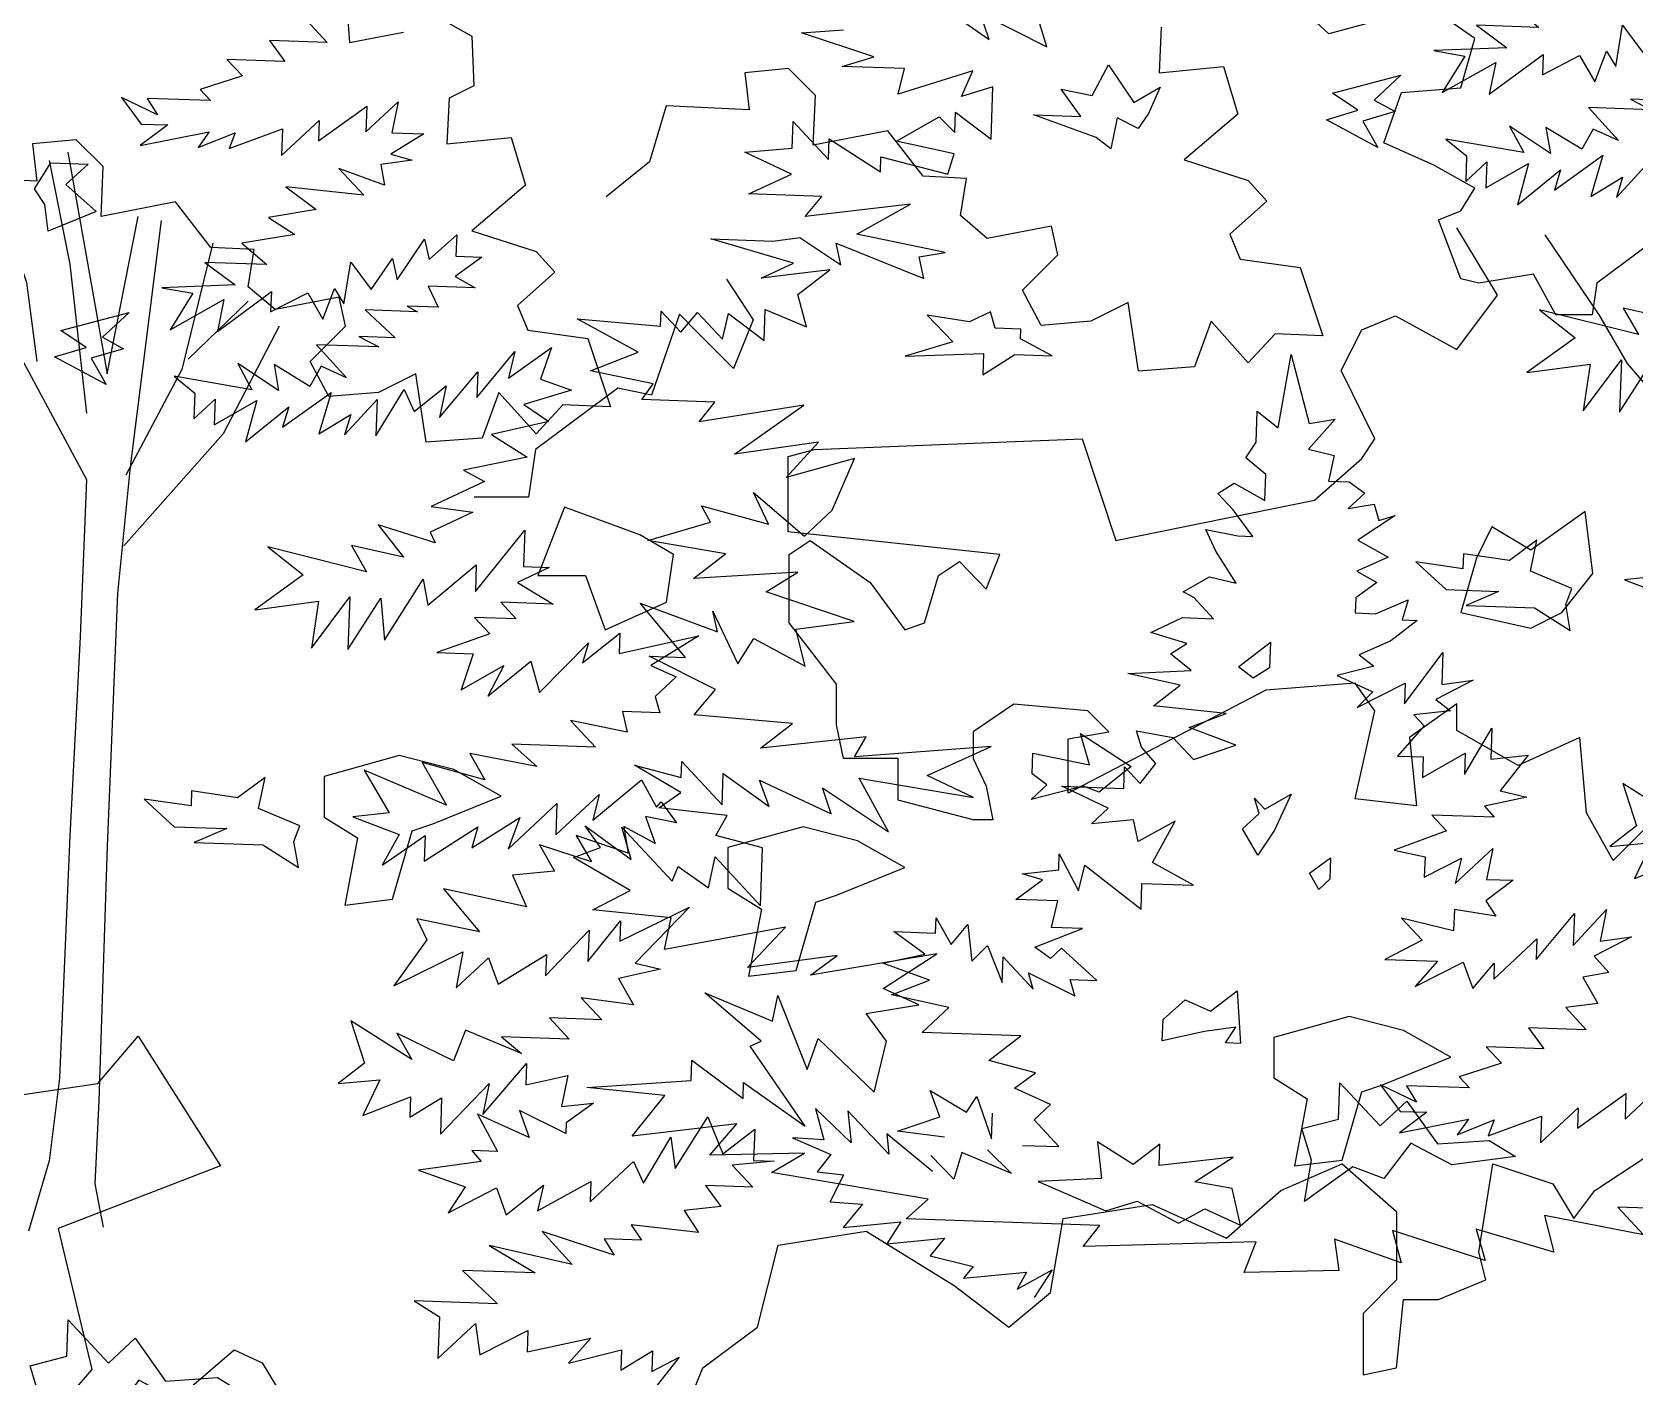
# Model space of a CAD drawing. Header units: inches. Extents: x -11 to 128, y 7 to 56.
# Drawn here: x 45.8369 to 46.2032, y 23.3133 to 23.6207 of the extents above; entities that cross this region are included whole.
import ezdxf

# ---------------------------------------------------------------- set-up
doc = ezdxf.new("R2010")
doc.units = ezdxf.units.IN
doc.header["$MEASUREMENT"] = 0
doc.layers.add('CAY', color=94, linetype='Continuous')
doc.layers.add('CAY-3', color=61, linetype='Continuous')
picture_1 = doc.add_image_def('image1.jpg', size_in_pixel=(1680, 1093))

# ---------------------------------------------------------------- blocks, each defined once
blk = doc.blocks.new('A$C76451831')
at = {"layer": 'CAY'}
for p, q in [((2471.78, 2031.89), (2478.52, 2069.28)), ((2478.52, 2069.28), (2487.71, 2034.06)), ((2460.65, 2024.58), (2461.2, 2040.42)), ((2461.2, 2040.42), (2471.78, 2031.89)), ((2500.93, 2036.32), (2487.25, 2020.93)), ((2487.71, 2034.06), (2500.93, 2036.32)), ((2455.38, 2016.6), (2460.65, 2024.58)), ((2465.51, 2008.09), (2455.38, 2016.6)), ((2487.25, 2020.93), (2500.28, 2017.75)), ((2500.28, 2017.75), (2497.56, 2004.7)), ((2465.05, 1994.95), (2465.51, 2008.09)), ((2441.16, 1998.51), (2449.49, 2003.66)), ((2449.49, 2003.66), (2465.05, 1994.95)), ((2497.56, 2004.7), (2507.97, 2004.34)), ((2507.97, 2004.34), (2515.93, 1998.62)), ((2449.02, 1990.07), (2441.16, 1998.51)), ((2515.93, 1998.62), (2507.5, 1990.75)), ((2507.5, 1990.75), (2520.72, 1993.01)), ((2520.72, 1993.01), (2523.15, 1984.77)), ((2458.97, 1976.58), (2449.02, 1990.07)), ((2531.39, 1987.2), (2512.38, 1974.72)), ((2523.15, 1984.77), (2531.39, 1987.2)), ((2435.08, 1980.13), (2451.28, 1976.85)), ((2440.13, 1969.08), (2435.08, 1980.13)), ((2451.28, 1976.85), (2458.97, 1976.58)), ((2450.44, 1952.85), (2440.13, 1969.08)), ((2512.38, 1974.72), (2527.93, 1966.01)), ((2527.93, 1966.01), (2511.82, 1958.87)), ((2511.82, 1958.87), (2522.04, 1953.07)), ((2423.54, 1948.35), (2436.95, 1956.04)), ((2436.95, 1956.04), (2450.44, 1952.85)), ((2522.04, 1953.07), (2511.35, 1945.28)), ((2428.88, 1945.44), (2423.54, 1948.35)), ((2438.93, 1934.67), (2428.88, 1945.44)), ((2511.35, 1945.28), (2511.08, 1937.59)), ((2521.49, 1937.22), (2538.05, 1944.35)), ((2538.05, 1944.35), (2534.97, 1934.03)), ((2406.96, 1927.62), (2423.09, 1935.22)), ((2423.09, 1935.22), (2438.93, 1934.67)), ((2511.08, 1937.59), (2521.49, 1937.22)), ((2425.34, 1921.99), (2406.96, 1927.62)), ((2542.67, 1933.76), (2529.16, 1923.36)), ((2534.97, 1934.03), (2542.67, 1933.76)), ((2417.01, 1916.85), (2425.34, 1921.99)), ((2529.16, 1923.36), (2513.05, 1916.21)), ((2427.58, 1908.32), (2417.01, 1916.85)), ((2520.56, 1910.51), (2501.81, 1905.72)), ((2513.05, 1916.21), (2520.56, 1910.51)), ((2536.2, 1891.38), (2555.69, 1917.44)), ((2555.69, 1917.44), (2555.12, 1901.14)), ((2395.35, 1906.72), (2427.58, 1908.32)), ((2421.88, 1900.81), (2395.35, 1906.72)), ((2501.81, 1905.72), (2520.1, 1897.38)), ((2512.12, 1889.5), (2536.57, 1901.79)), ((2536.57, 1901.79), (2536.2, 1891.38)), ((2571.06, 1903.31), (2552.14, 1893.54)), ((2555.12, 1901.14), (2571.06, 1903.31)), ((2408.38, 1890.4), (2421.88, 1900.81)), ((2520.1, 1897.38), (2512.12, 1889.5)), ((2552.14, 1893.54), (2559.64, 1887.84)), ((2445.4, 1886.39), (2408.38, 1890.4)), ((2426.57, 1879.34), (2445.4, 1886.39)), ((2559.64, 1887.84), (2540.99, 1885.77)), ((2540.99, 1885.77), (2546.23, 1880.15)), ((2402.2, 1869.31), (2399.77, 1877.55)), ((2399.77, 1877.55), (2418.24, 1874.19)), ((2450.28, 1870.35), (2426.57, 1879.34)), ((2546.23, 1880.15), (2532.55, 1864.76)), ((2566.67, 1855.41), (2580.63, 1878.94)), ((2580.63, 1878.94), (2580.08, 1863.1)), ((2409.61, 1860.89), (2402.2, 1869.31)), ((2418.24, 1874.19), (2428.72, 1862.94)), ((2428.72, 1862.94), (2450.28, 1870.35)), ((2401.56, 1850.74), (2409.61, 1860.89)), ((2532.55, 1864.76), (2545.68, 1864.3)), ((2545.31, 1853.88), (2567.05, 1866.27)), ((2545.68, 1864.3), (2545.31, 1853.88)), ((2567.05, 1866.27), (2566.67, 1855.41)), ((2580.08, 1863.1), (2599.18, 1865.15)), ((2599.18, 1865.15), (2584.95, 1847.06)), ((2393.31, 1848.31), (2393.69, 1859.18)), ((2393.69, 1859.18), (2401.56, 1850.74)), ((2361.63, 1849.42), (2393.31, 1848.31)), ((2385.26, 1838.17), (2361.63, 1849.42)), ((2584.95, 1847.06), (2598.44, 1843.87)), ((2376.83, 1830.3), (2385.26, 1838.17)), ((2598.44, 1843.87), (2576.97, 1839.18)), ((2576.97, 1839.18), (2581.76, 1833.57)), ((2398.19, 1832.28), (2376.83, 1830.3)), ((2400.53, 1821.31), (2398.19, 1832.28)), ((2419.46, 1831.53), (2400.53, 1821.31)), ((2407.86, 1810.63), (2419.46, 1831.53)), ((2581.76, 1833.57), (2550.08, 1834.68)), ((2550.08, 1834.68), (2557.51, 1826.71)), ((2557.51, 1826.71), (2530.88, 1816.76)), ((2360.15, 1806.86), (2360.43, 1815.01)), ((2360.43, 1815.01), (2370.19, 1796.08)), ((2530.88, 1816.76), (2546.62, 1813.49)), ((2546.62, 1813.49), (2546.26, 1803.08)), ((2546.26, 1803.08), (2565.18, 1812.84)), ((2562.01, 1799.81), (2581.21, 1817.72)), ((2565.18, 1812.84), (2562.01, 1799.81)), ((2581.21, 1817.72), (2577.94, 1801.97)), ((2341.5, 1804.79), (2360.15, 1806.86)), ((2351.81, 1801.71), (2341.5, 1804.79)), ((2370.19, 1796.08), (2373.37, 1809.12)), ((2373.37, 1809.12), (2402.04, 1786.81)), ((2428.75, 1799.02), (2407.86, 1810.63)), ((2338.32, 1791.75), (2351.81, 1801.71)), ((2402.04, 1786.81), (2402.5, 1799.94)), ((2402.5, 1799.94), (2428.75, 1799.02)), ((2591.52, 1801.5), (2577.56, 1791.1)), ((2577.94, 1801.97), (2591.52, 1801.5)), ((2359.59, 1791.01), (2338.32, 1791.75)), ((2356.4, 1777.52), (2359.59, 1791.01)), ((2577.56, 1791.1), (2582.72, 1783.22)), ((2297.39, 1774.6), (2297.66, 1782.29)), ((2297.66, 1782.29), (2305.35, 1768.88)), ((2561.17, 1775.81), (2534.65, 1782.18)), ((2534.65, 1782.18), (2545.14, 1770.93)), ((2561.55, 1786.68), (2561.17, 1775.81)), ((2582.72, 1783.22), (2561.55, 1786.68)), ((2603.25, 1761.19), (2622.65, 1784.54)), ((2622.08, 1768.24), (2639.04, 1786.69)), ((2622.65, 1784.54), (2622.08, 1768.24)), ((2639.04, 1786.69), (2635.75, 1770.49)), ((2292.03, 1763.9), (2276.12, 1775.34)), ((2276.12, 1775.34), (2297.39, 1774.6)), ((2305.35, 1768.88), (2313.86, 1779.01)), ((2313.86, 1779.01), (2315.93, 1760.35)), ((2347.89, 1767.39), (2372.24, 1776.97)), ((2372.24, 1776.97), (2356.4, 1777.52)), ((2581.6, 1751.07), (2603.62, 1771.61)), ((2603.62, 1771.61), (2603.25, 1761.19)), ((2651.69, 1772.65), (2632.77, 1762.88)), ((2635.75, 1770.49), (2651.69, 1772.65)), ((2270.57, 1759.21), (2292.03, 1763.9)), ((2315.93, 1760.35), (2323.91, 1768.23)), ((2323.91, 1768.23), (2331.4, 1749.38)), ((2355.85, 1761.67), (2347.89, 1767.39)), ((2361.47, 1766.92), (2355.85, 1761.67)), ((2379.47, 1750.42), (2361.47, 1766.92)), ((2545.14, 1770.93), (2526.22, 1761.16)), ((2632.77, 1762.88), (2640.18, 1754.46)), ((2294.29, 1750.68), (2270.57, 1759.21)), ((2331.4, 1749.38), (2331.86, 1762.51)), ((2331.86, 1762.51), (2347.15, 1746.11)), ((2526.22, 1761.16), (2552.92, 1760.23)), ((2552.92, 1760.23), (2541.6, 1747.48)), ((2541.6, 1747.48), (2566.05, 1759.77)), ((2566.05, 1759.77), (2571.02, 1746.45)), ((2571.02, 1746.45), (2581.89, 1759.22)), ((2581.89, 1759.22), (2581.6, 1751.07)), ((2275, 1743.19), (2294.29, 1750.68)), ((2347.15, 1746.11), (2344.72, 1754.36)), ((2344.72, 1754.36), (2368.33, 1742.65)), ((2365.9, 1750.9), (2379.47, 1750.42)), ((2368.33, 1742.65), (2365.9, 1750.9)), ((2640.18, 1754.46), (2626.96, 1752.21)), ((2626.96, 1752.21), (2634.64, 1738.79)), ((2304.23, 1736.73), (2275, 1743.19)), ((2634.64, 1738.79), (2618.26, 1736.64)), ((2290.64, 1724.06), (2304.23, 1736.73)), ((2618.26, 1736.64), (2628.74, 1725.4)), ((1870.81, 1698), (1891.44, 1722.19)), ((1891.44, 1722.19), (1933.31, 1656.12)), ((2340.88, 1722.3), (2290.64, 1724.06)), ((2324.58, 1709.73), (2340.88, 1722.3)), ((2628.74, 1725.4), (2599.32, 1726.42)), ((2599.32, 1726.42), (2607.1, 1715.73)), ((2577.68, 1716.75), (2585.55, 1708.32)), ((2607.1, 1715.73), (2577.68, 1716.75)), ((2348.38, 1703.45), (2324.58, 1709.73)), ((2585.55, 1708.32), (2564.01, 1701.36)), ((1822.46, 1690.92), (1870.81, 1698)), ((2337.68, 1695.67), (2348.38, 1703.45)), ((2564.01, 1701.36), (2569.25, 1695.74)), ((2294.59, 1694.45), (2313.24, 1683.37)), ((2299.57, 1681.13), (2294.59, 1694.45)), ((2313.24, 1683.37), (2318.5, 1691.35)), ((2318.5, 1691.35), (2325.91, 1669.79)), ((2355.97, 1687.32), (2337.68, 1695.67)), ((2523.99, 1697.32), (2533.94, 1683.83)), ((2542.26, 1688.52), (2523.99, 1697.32)), ((2569.25, 1695.74), (2537.11, 1696.86)), ((2537.11, 1696.86), (2542.26, 1688.52)), ((2624.27, 1675.23), (2648.9, 1692.96)), ((2648.45, 1679.83), (2664.84, 1695.12)), ((2648.9, 1692.96), (2648.45, 1679.83)), ((2236.31, 1685.23), (2240.6, 1669.26)), ((2254.38, 1667.88), (2236.31, 1685.23)), ((2252.8, 1684.11), (2254.38, 1667.88)), ((2273.61, 1662.02), (2252.8, 1684.11)), ((2325.91, 1669.79), (2326.36, 1682.92)), ((2347.54, 1679.46), (2355.97, 1687.32)), ((2547.52, 1683.35), (2533.56, 1672.96)), ((2533.94, 1683.83), (2547.52, 1683.35)), ((2578.82, 1671.38), (2605.9, 1681.31)), ((2605.43, 1667.73), (2624.63, 1685.65)), ((2605.9, 1681.31), (2605.43, 1667.73)), ((2624.63, 1685.65), (2624.27, 1675.23)), ((2278.01, 1673.72), (2299.57, 1681.13)), ((2301.92, 1670.62), (2278.01, 1673.72)), ((2360.21, 1665.87), (2347.54, 1679.46)), ((2533.56, 1672.96), (2568.69, 1679.89)), ((2568.69, 1679.89), (2562.98, 1671.93)), ((2562.98, 1671.93), (2581.82, 1679.44)), ((2581.82, 1679.44), (2578.82, 1671.38)), ((2224.56, 1670.43), (2244.05, 1661.86)), ((2240.6, 1669.26), (2224.56, 1670.43)), ((2272.6, 1672.39), (2273.61, 1662.02)), ((2295.85, 1653.27), (2272.6, 1672.39)), ((2341.65, 1666.52), (2360.21, 1665.87)), ((2244.05, 1661.86), (2237.18, 1653)), ((2306.71, 1649.32), (2295.06, 1661.39)), ((2310.84, 1662.93), (2306.71, 1649.32)), ((2336, 1652.18), (2310.84, 1662.93)), ((2323.91, 1664.2), (2336, 1652.18)), ((2473.21, 1643.47), (2504.46, 1657.04)), ((2504.46, 1657.04), (2532.18, 1632.86)), ((2574.04, 1612.21), (2581.11, 1657.04)), ((2581.11, 1657.04), (2611.77, 1647.01)), ((2633, 1643.47), (2664.25, 1664.12)), ((1933.31, 1656.12), (1850.76, 1624.27)), ((2237.18, 1653), (2250.52, 1651.57)), ((2250.52, 1651.57), (2243.68, 1637.7)), ((2445.5, 1619.29), (2473.21, 1643.47)), ((2611.77, 1647.01), (2622.39, 1629.32)), ((2622.39, 1629.32), (2633, 1643.47)), ((2243.68, 1637.7), (2260.17, 1636.58)), ((2260.17, 1636.58), (2250.41, 1624.7)), ((2362.36, 1629.32), (2407.77, 1636.4)), ((2407.77, 1636.4), (2445.5, 1619.29)), ((2532.18, 1632.86), (2532.18, 1598.05)), ((1850.76, 1624.27), (1867.86, 1552.31)), ((2250.41, 1624.7), (2279.71, 1627.56)), ((2279.71, 1627.56), (2272.61, 1616.4)), ((2355.88, 1591.57), (2362.36, 1629.32)), ((2217.32, 1615.75), (2262.13, 1622.83)), ((2262.13, 1622.83), (2306.94, 1595.11)), ((2272.61, 1616.4), (2301.91, 1619.26)), ((2301.91, 1619.26), (2294.59, 1610.35)), ((2206.7, 1573.87), (2217.32, 1615.75)), ((2294.59, 1610.35), (2316.52, 1604.76)), ((2577.58, 1598.05), (2574.04, 1612.21)), ((2316.52, 1604.76), (2311.64, 1598.82)), ((2311.64, 1598.82), (2343.64, 1601.95)), ((2339.03, 1593.3), (2356.71, 1603.22)), ((2343.64, 1601.95), (2339.03, 1593.3)), ((2356.71, 1603.22), (2347.62, 1589.13)), ((2306.94, 1595.11), (2334.65, 1573.87)), ((2334.65, 1573.87), (2355.88, 1591.57)), ((2532.18, 1598.05), (2515.08, 1580.95)), ((2553.4, 1588.03), (2577.58, 1598.05)), ((2532.18, 1553.22), (2535.71, 1588.03)), ((2535.71, 1588.03), (2553.4, 1588.03)), ((2515.08, 1580.95), (2515.08, 1549.69)), ((2178.99, 1553.22), (2206.7, 1573.87)), ((1916.21, 1541.69), (1940.38, 1562.33)), ((1940.38, 1562.33), (1954.53, 1555.85)), ((1867.86, 1552.31), (1846.63, 1528.12)), ((1954.53, 1555.85), (1982.25, 1510.43)), ((2171.92, 1536.12), (2178.99, 1553.22)), ((2515.08, 1549.69), (2532.18, 1553.22)), ((5567.08, 758.38), (5577.56, 747.14)), ((5577.56, 747.14), (5548.14, 748.16)), ((5548.14, 748.16), (5555.93, 737.47)), ((5526.51, 738.49), (5534.37, 730.06)), ((5555.93, 737.47), (5526.51, 738.49)), ((5534.37, 730.06), (5512.83, 723.1)), ((5472.81, 719.06), (5482.76, 705.57)), ((5491.08, 710.26), (5472.81, 719.06)), ((5518.07, 717.48), (5485.93, 718.6)), ((5485.93, 718.6), (5491.08, 710.26)), ((5512.83, 723.1), (5518.07, 717.48)), ((5573.09, 696.97), (5597.73, 714.7)), ((5597.27, 701.57), (5613.66, 716.86)), ((5597.73, 714.7), (5597.27, 701.57)), ((5613.66, 716.86), (5610.39, 701.11)), ((5496.34, 705.09), (5482.38, 694.7)), ((5482.76, 705.57), (5496.34, 705.09)), ((5527.64, 693.12), (5554.72, 703.05)), ((5554.25, 689.47), (5573.45, 707.39)), ((5554.72, 703.05), (5554.25, 689.47)), ((5573.45, 707.39), (5573.09, 696.97)), ((5482.38, 694.7), (5517.52, 701.63)), ((5517.52, 701.63), (5511.8, 693.67)), ((5511.8, 693.67), (5530.64, 701.17)), ((5530.64, 701.17), (5527.64, 693.12)), ((5626.69, 700.54), (5610.01, 690.24)), ((5610.39, 701.11), (5626.69, 700.54)), ((5620.78, 687.15), (5604.85, 684.98)), ((5610.01, 690.24), (5620.78, 687.15)), ((5606.74, 674.49), (5583.48, 683.01)), ((5583.48, 683.01), (5596.14, 669.42)), ((5604.85, 684.98), (5606.74, 674.49)), ((5596.14, 669.42), (5556.41, 673.53)), ((5556.41, 673.53), (5571.87, 662.11)), ((5571.87, 662.11), (5547.71, 657.97)), ((5547.71, 657.97), (5561, 649.34)), ((5561, 649.34), (5534.11, 644.84)), ((5534.11, 644.84), (5546.87, 633.97)), ((5613.22, 626.21), (5627.08, 647.03)), ((5627.08, 647.03), (5629.44, 636.52)), ((5629.44, 636.52), (5643.47, 649.18)), ((5643.47, 649.18), (5643.09, 638.31)), ((5599.9, 621.24), (5610.88, 637.17)), ((5610.88, 637.17), (5613.22, 626.21)), ((5656.22, 637.86), (5642.73, 627.9)), ((5643.09, 638.31), (5656.22, 637.86)), ((5515.19, 635.07), (5530.65, 623.65)), ((5546.87, 633.97), (5515.19, 635.07)), ((5586.05, 614.01), (5589.51, 635.2)), ((5589.51, 635.2), (5599.9, 621.24)), ((5530.65, 623.65), (5493.44, 622.23)), ((5493.44, 622.23), (5509.21, 619.42)), ((5521.67, 599.94), (5549.11, 620.29)), ((5549.11, 620.29), (5548.75, 609.88)), ((5575.36, 606.23), (5581.34, 621.88)), ((5581.34, 621.88), (5586.05, 614.01)), ((5628.96, 622.94), (5634.03, 612.34)), ((5652.95, 622.1), (5628.96, 622.94)), ((5642.73, 627.9), (5652.95, 622.1)), ((5509.21, 619.42), (5497.68, 600.78)), ((5497.68, 600.78), (5524.95, 616.15)), ((5524.95, 616.15), (5521.67, 599.94)), ((5548.75, 609.88), (5567.67, 619.64)), ((5567.67, 619.64), (5575.36, 606.23)), ((5618.19, 612.89), (5623.52, 609.98)), ((5634.03, 612.34), (5618.19, 612.89)), ((5596.82, 610.92), (5612.19, 596.78)), ((5623.52, 609.98), (5596.82, 610.92)), ((5612.19, 596.78), (5593.63, 597.43)), ((5593.63, 597.43), (5603.87, 592.08)), ((5603.87, 592.08), (5572.18, 593.19)), ((5572.18, 593.19), (5587.46, 576.34)), ((5653.72, 566.32), (5673.11, 589.67)), ((5669.92, 576.18), (5691.77, 591.73)), ((5673.11, 589.67), (5669.92, 576.18)), ((5691.77, 591.73), (5686.22, 575.61)), ((5552.79, 569.84), (5531.98, 583.71)), ((5531.98, 583.71), (5539.21, 570.31)), ((5568.73, 572), (5550.53, 583.07)), ((5550.53, 583.07), (5552.79, 569.84)), ((5574.52, 582.23), (5568.73, 572)), ((5587.46, 576.34), (5574.52, 582.23)), ((5634.78, 556.1), (5654.18, 579.45)), ((5654.18, 579.45), (5653.72, 566.32)), ((5499.57, 577.14), (5510.15, 568.61)), ((5539.21, 570.31), (5499.57, 577.14)), ((5621.75, 559.27), (5638.07, 572.3)), ((5638.07, 572.3), (5634.78, 556.1)), ((5686.22, 575.61), (5701.88, 570.07)), ((5510.15, 568.61), (5509.69, 555.48)), ((5509.69, 555.48), (5520.47, 565.53)), ((5520.47, 565.53), (5520.01, 552.4)), ((5520.01, 552.4), (5541.74, 564.79)), ((5541.74, 564.79), (5536.02, 543.68)), ((5554.86, 551.18), (5579.49, 568.91)), ((5579.49, 568.91), (5573.32, 547.82)), ((5586.44, 547.36), (5602.93, 565.37)), ((5602.29, 546.81), (5616.7, 570.33)), ((5602.93, 565.37), (5602.29, 546.81)), ((5616.7, 570.33), (5621.75, 559.27)), ((5701.88, 570.07), (5677.61, 562.76)), ((5536.02, 543.68), (5557.94, 561.5)), ((5557.94, 561.5), (5554.86, 551.18)), ((5573.32, 547.82), (5589.52, 557.68)), ((5589.52, 557.68), (5586.44, 547.36)), ((5677.61, 562.76), (5690.45, 554.15)), ((5690.45, 554.15), (5661.22, 547.47)), ((5661.22, 547.47), (5679.4, 535.95)), ((5683.65, 539.8), (5680.11, 515.62)), ((5679.4, 535.95), (5646.99, 529.38)), ((5657.66, 523.56), (5630.49, 510.91)), ((5646.99, 529.38), (5657.66, 523.56)), ((5680.11, 515.62), (5652.4, 515.62)), ((5651.68, 507.91), (5630.03, 497.78)), ((5630.49, 510.91), (5651.68, 507.91)), ((5632.55, 492.25), (5603.42, 501.43)), ((5603.42, 501.43), (5616.44, 485.11)), ((5652.99, 467.51), (5678.1, 498.82)), ((5678.1, 498.82), (5677.45, 480.26)), ((5597.6, 477.61), (5547.29, 490.25)), ((5547.29, 490.25), (5565.37, 476.01)), ((5589.92, 491.02), (5597.6, 477.61)), ((5616.44, 485.11), (5589.92, 491.02)), ((5630.03, 497.78), (5632.55, 492.25)), ((5565.37, 476.01), (5540.74, 458.29)), ((5606.81, 442.83), (5626.47, 473.88)), ((5626.47, 473.88), (5628.73, 460.65)), ((5628.73, 460.65), (5653.46, 481.1)), ((5653.46, 481.1), (5652.99, 467.51)), ((5690.58, 479.8), (5674.45, 472.2)), ((5677.45, 480.26), (5690.58, 479.8)), ((5674.45, 472.2), (5692.64, 461.14)), ((5540.74, 458.29), (5573.06, 462.6)), ((5569.51, 438.7), (5589, 464.76)), ((5573.06, 462.6), (5569.51, 438.7)), ((5589, 464.76), (5588.07, 438.05)), ((5588.07, 438.05), (5604.84, 464.21)), ((5604.84, 464.21), (5606.81, 442.83)), ((5665.94, 462.08), (5673.8, 453.64)), ((5692.64, 461.14), (5665.94, 462.08)), ((5652.53, 454.38), (5660.39, 445.95)), ((5673.8, 453.64), (5652.53, 454.38)), ((5660.39, 445.95), (5633.33, 436.47)), ((5685.63, 416.05), (5710.54, 441.48)), ((5707.46, 431.16), (5726.57, 446.36)), ((5710.54, 441.48), (5707.46, 431.16)), ((5726.57, 446.36), (5726.2, 435.94)), ((5726.2, 435.94), (5766.85, 444.95)), ((5766.85, 444.95), (5742.31, 429.94)), ((5633.33, 436.47), (5651.88, 435.82)), ((5651.88, 435.82), (5645.8, 417.45)), ((5645.8, 417.45), (5667.53, 429.83)), ((5659.29, 414.25), (5681.21, 432.08)), ((5667.53, 429.83), (5659.29, 414.25)), ((5681.21, 432.08), (5685.63, 416.05)), ((5742.31, 429.94), (5755.24, 424.05)), ((5755.24, 424.05), (5744.47, 414)), ((5744.47, 414), (5746.9, 405.75)), ((5701.45, 401.9), (5714.12, 388.31)), ((5730.24, 395.91), (5701.45, 401.9)), ((5746.9, 405.75), (5727.89, 406.42)), ((5727.89, 406.42), (5730.24, 395.91)), ((5650.11, 385.11), (5657.8, 371.69)), ((5684.32, 378.47), (5650.11, 385.11)), ((5714.12, 388.31), (5671.57, 389.8)), ((5671.57, 389.8), (5684.32, 378.47)), ((5596.34, 376.56), (5609.18, 354.8)), ((5638.32, 358.77), (5596.34, 376.56)), ((5625.93, 380.51), (5638.32, 358.77)), ((5657.8, 371.69), (5625.93, 380.51)), ((5712.82, 351.18), (5737.55, 371.63)), ((5737.55, 371.63), (5745.22, 357.76)), ((5669.71, 336.37), (5694.53, 359.53)), ((5693.98, 343.68), (5715.99, 364.22)), ((5694.53, 359.53), (5693.98, 343.68)), ((5715.99, 364.22), (5712.82, 351.18)), ((5745.22, 357.76), (5747.58, 360.4)), ((5747.58, 360.4), (5755.36, 349.7)), ((5609.18, 354.8), (5590.52, 352.74)), ((5590.52, 352.74), (5614.23, 343.75)), ((5651.15, 337.02), (5675.71, 352.48)), ((5675.71, 352.48), (5669.71, 336.37)), ((5755.36, 349.7), (5739.62, 352.97)), ((5739.62, 352.97), (5744.58, 339.2)), ((5614.23, 343.75), (5605.53, 328.18)), ((5605.53, 328.18), (5627.35, 343.29)), ((5626.89, 330.16), (5654.25, 347.79)), ((5627.35, 343.29), (5626.89, 330.16)), ((5654.25, 347.79), (5651.15, 337.02)), ((5730.81, 334.24), (5704.39, 343.32)), ((5704.39, 343.32), (5712.08, 329.9)), ((5744.58, 339.2), (5728.57, 347.91)), ((5728.57, 347.91), (5730.81, 334.24)), ((5712.08, 329.9), (5685.64, 338.53)), ((5685.64, 338.53), (5693.33, 325.12)), ((5693.33, 325.12), (5671.96, 323.14)), ((5671.96, 323.14), (5679.1, 307.03)), ((5636.83, 316.21), (5655.1, 294.27)), ((5679.1, 307.03), (5636.83, 316.21)), ((5726.53, 289.51), (5762.02, 306.85)), ((5762.02, 306.85), (5734.29, 278.35)), ((5623.15, 300.82), (5628.22, 290.22)), ((5655.1, 294.27), (5623.15, 300.82)), ((5688.75, 271.78), (5710.86, 295.04)), ((5710.31, 279.19), (5726.89, 299.92)), ((5710.86, 295.04), (5710.31, 279.19)), ((5726.89, 299.92), (5726.53, 289.51)), ((5628.22, 290.22), (5611.54, 266.77)), ((5611.54, 266.77), (5646.58, 284.14)), ((5646.58, 284.14), (5643.22, 265.67)), ((5643.22, 265.67), (5659.62, 280.96)), ((5659.62, 280.96), (5664.59, 267.64)), ((5664.59, 267.64), (5689.13, 282.65)), ((5689.13, 282.65), (5688.75, 271.78)), ((5734.29, 278.35), (5747.32, 275.18)), ((5747.32, 275.18), (5725.86, 270.49)), ((5725.86, 270.49), (5733.55, 257.07)), ((5733.55, 257.07), (5706.94, 260.72)), ((5706.94, 260.72), (5717.43, 249.48)), ((5620.65, 229.28), (5589.62, 248.95)), ((5589.62, 248.95), (5596.57, 227.4)), ((5717.43, 249.48), (5690.72, 250.41)), ((5690.72, 250.41), (5700.77, 239.63)), ((5641.92, 228.54), (5612.96, 242.7)), ((5612.96, 242.7), (5620.65, 229.28)), ((5647.91, 244.2), (5641.92, 228.54)), ((5676.5, 232.32), (5647.91, 244.2)), ((5700.77, 239.63), (5666.37, 240.83)), ((5666.37, 240.83), (5676.5, 232.32)), ((5596.57, 227.4), (5583.06, 216.99)), ((5656.83, 201.27), (5679.04, 227.24)), ((5679.04, 227.24), (5678.66, 216.38)), ((5678.66, 216.38), (5700.12, 221.07)), ((5700.12, 221.07), (5696.85, 205.31)), ((5583.06, 216.99), (5604.43, 218.97)), ((5604.43, 218.97), (5595.64, 200.69)), ((5635.18, 191.15), (5660.1, 217.02)), ((5660.1, 217.02), (5656.83, 201.27)), ((5595.64, 200.69), (5619.99, 210.27)), ((5619.99, 210.27), (5619.62, 199.85)), ((5619.62, 199.85), (5635.83, 209.71)), ((5635.83, 209.71), (5635.18, 191.15)), ((5696.85, 205.31), (5713.22, 207.01)), ((5713.22, 207.01), (5699.28, 197.07)), ((5654.12, 201.37), (5664.33, 182.42)), ((5680.44, 189.57), (5654.12, 201.37)), ((5699.09, 191.64), (5675.48, 203.34)), ((5675.48, 203.34), (5680.44, 189.57)), ((5699.28, 197.07), (5699.09, 191.64)), ((5754.66, 173.83), (5771.43, 199.99)), ((5771.43, 199.99), (5778.93, 181.14)), ((5738.54, 166.23), (5752.5, 189.77)), ((5752.5, 189.77), (5754.66, 173.83)), ((5778.93, 181.14), (5795.23, 193.72)), ((5795.23, 193.72), (5794.68, 177.87)), ((5651.21, 182.88), (5655.99, 177.27)), ((5664.33, 182.42), (5651.21, 182.88)), ((5655.99, 177.27), (5624.12, 172.95)), ((5624.12, 172.95), (5647.84, 164.41)), ((5711.47, 156.75), (5733.48, 177.29)), ((5733.48, 177.29), (5738.54, 166.23)), ((5805.09, 177.51), (5783.72, 175.53)), ((5783.72, 175.53), (5794.2, 164.29)), ((5794.68, 177.87), (5805.09, 177.51)), ((5647.84, 164.41), (5639.22, 151.11)), ((5639.22, 151.11), (5663.68, 163.86)), ((5663.68, 163.86), (5668.64, 150.09)), ((5668.64, 150.09), (5687.75, 165.29)), ((5684.58, 152.25), (5711.83, 167.16)), ((5687.75, 165.29), (5684.58, 152.25)), ((5711.83, 167.16), (5711.47, 156.75)), ((5794.2, 164.29), (5770.22, 165.13)), ((5770.22, 165.13), (5778, 154.43)), ((5778, 154.43), (5759.35, 152.36)), ((5759.35, 152.36), (5766.66, 141.22)), ((5723.66, 129.58), (5686.93, 141.74)), ((5686.93, 141.74), (5702.2, 124.89)), ((5766.66, 141.22), (5732.36, 145.14)), ((5732.36, 145.14), (5737.52, 137.25)), ((5702.2, 124.89), (5659.94, 134.52)), ((5659.94, 134.52), (5683.47, 120.56)), ((5737.52, 137.25), (5718.51, 137.92)), ((5718.51, 137.92), (5723.66, 129.58)), ((5646.36, 121.85), (5664.34, 104.9)), ((5683.47, 120.56), (5646.36, 121.85)), ((5621.8, 106.39), (5634.65, 98.23)), ((5664.34, 104.9), (5621.8, 106.39)), ((5634.65, 98.23), (5633.91, 76.95)), ((5633.91, 76.95), (5653.12, 94.87)), ((5653.12, 94.87), (5655.28, 78.93)), ((5655.28, 78.93), (5679.72, 91.22)), ((5679.72, 91.22), (5679.35, 80.35)), ((5679.35, 80.35), (5711.76, 87.38)), ((5711.76, 87.38), (5700.44, 74.63)), ((5700.44, 74.63), (5727.42, 81.39)), ((5727.42, 81.39), (5727.05, 70.98)), ((5727.05, 70.98), (5743.26, 80.84)), ((5756.74, 77.65), (5742.51, 59.56)), ((5743.26, 80.84), (5742.89, 70.43)), ((5742.89, 70.43), (5756.74, 77.65))]:
    blk.add_line(p, q, dxfattribs=at)
for points in [[(2451.67, 1910.2), (2467.97, 1922.77), (2467.51, 1909.64), (2459.17, 1904.49)], [(2453.77, 1827.61), (2462.2, 1835.48), (2459.75, 1843.27), (2464.99, 1837.65), (2478.4, 1845.34), (2470.06, 1827.05), (2461.46, 1814.2)], [(2452.67, 1718.4), (2444.98, 1718.67), (2450.24, 1726.64), (2434.31, 1724.48), (2412.84, 1719.79), (2413.22, 1730.66), (2424.45, 1740.69), (2437.38, 1734.8), (2450.89, 1745.21)], [(1364.64, 698.69), (1332.87, 710.23), (1356.86, 709.39), (1346.92, 723.33), (1362.67, 720.07), (1370.91, 735.64), (1383.84, 716.61), (1397.25, 724.3), (1391.35, 710.9), (1386.1, 703.38), (1375.41, 708.74), (1372.14, 692.99)], [(1485.06, 721.23), (1519.82, 730.44), (1506.23, 717.77), (1516.91, 711.96), (1500.42, 707.09), (1508.11, 693.68), (1481.87, 707.74), (1497.9, 712.62)], [(5433.75, 664.66), (5428.59, 672.55), (5436.76, 685.87), (5455.77, 685.2), (5444.52, 674.72), (5459.91, 661.03), (5435.54, 651)], [(1313.22, 601.66), (1310.78, 609.9), (1300.19, 604.83), (1278.56, 608.31), (1291.67, 594.7), (1267.4, 587.39), (1307.33, 588.72), (1306.95, 577.85), (1323.17, 588.16), (1342.18, 587.5), (1326.17, 596.22), (1326.34, 601.2)], [(5441.93, 600.46), (5476.69, 609.67), (5463.11, 597), (5473.78, 591.19), (5457.3, 586.32), (5464.99, 572.91), (5438.74, 586.97), (5454.77, 591.85)], [(1603.76, 460.95), (1606.76, 469.01), (1585.77, 477.9), (1589.04, 493.65), (1575.08, 483.26), (1551.64, 486.8), (1551.37, 479.1), (1527.48, 482.66), (1542.84, 468.52), (1569.55, 467.59), (1552.99, 460.46), (1587.84, 459.24), (1606.01, 447.73)], [(1332.03, 374.79), (1332.39, 385.2), (1361.19, 379.21), (1356.76, 395.23), (1382.46, 378.47), (1366.14, 365.44), (1358.09, 368.44), (1331.57, 361.66), (1339.53, 369.08)], [(1037.58, 376.89), (1009.87, 383.97), (971.54, 373.35), (971.54, 352.71), (988.64, 342.09), (982.16, 307.88), (1006.33, 310.83), (1016.36, 345.63), (1026.97, 349.17), (1061.76, 363.33)], [(5560.63, 340.18), (5563.63, 348.23), (5542.64, 357.13), (5545.91, 372.88), (5531.95, 362.49), (5508.51, 366.03), (5508.25, 358.33), (5484.35, 361.88), (5499.72, 347.75), (5526.42, 346.81), (5509.86, 339.69), (5544.71, 338.47), (5562.89, 326.95)], [(1474.25, 178.06), (1469.37, 194.1), (1488.11, 198.88), (1488.76, 217.45), (1509.29, 195.42), (1522.88, 208.09), (1538.43, 186.24), (1564.77, 188.04), (1578.08, 179.87), (1545.76, 175.56), (1524.85, 186.72), (1511.07, 168.61), (1495.42, 174.6), (1470.79, 156.87)], [(1438.19, 144.86), (1433.86, 163.6), (1414.95, 166.98), (1434.42, 179.45), (1396.66, 175.33), (1397.04, 186.2), (1383.54, 175.79), (1365.36, 187.3), (1367.43, 168.64), (1335.2, 167.05), (1369.57, 152.25), (1385.6, 157.13), (1406.51, 145.97), (1419.91, 153.21)], [(5431.12, 57.29), (5426.24, 73.32), (5444.99, 78.11), (5445.64, 96.67), (5466.17, 74.65), (5479.75, 87.32), (5495.3, 65.47), (5521.65, 67.27), (5534.95, 59.1), (5502.63, 54.79), (5481.72, 65.95), (5467.95, 47.84), (5452.3, 53.83), (5427.66, 36.1)]]:
    blk.add_lwpolyline(points, close=True, dxfattribs=at)
for points in [[(2492.57, 1796.79), (2487.87, 1805.12), (2498.57, 1812.9), (2498.19, 1802.04), (2492.57, 1796.79)], [(1281.87, 768.22), (1310.19, 748.64), (1305.67, 761.95), (1339.52, 744.9), (1334.64, 760.94)], [(1649.87, 795.26), (1626.6, 803.78), (1639.27, 790.19), (1599.54, 794.3), (1615, 782.88), (1590.84, 778.74), (1604.13, 770.11), (1577.24, 765.61), (1590, 754.74), (1558.32, 755.85), (1573.78, 744.43), (1536.57, 743.01), (1552.33, 740.19), (1540.81, 721.55), (1568.08, 736.92), (1564.79, 720.71), (1592.24, 741.06), (1591.88, 730.65), (1610.8, 740.41), (1618.48, 727), (1624.47, 742.66), (1629.18, 734.79), (1632.64, 755.97), (1643.03, 742.01)], [(1655.31, 717.55), (1636.76, 718.2), (1646.99, 712.86), (1615.31, 713.96), (1630.58, 697.11), (1617.65, 703), (1611.85, 692.78), (1593.66, 703.84), (1595.92, 690.61), (1575.1, 704.49), (1582.34, 691.09), (1542.7, 697.91), (1553.28, 689.38), (1552.82, 676.25), (1563.59, 686.3), (1563.13, 673.17), (1584.86, 685.56), (1579.14, 664.45), (1601.06, 682.27), (1597.98, 671.95), (1622.62, 689.68), (1616.44, 668.59), (1632.65, 678.45), (1629.57, 668.13), (1646.06, 686.14)], [(1659.57, 605.88), (1633.04, 611.8), (1640.73, 598.38), (1590.42, 611.02), (1608.5, 596.79), (1583.86, 579.06), (1616.19, 583.37), (1612.63, 559.47), (1632.12, 585.53), (1631.19, 558.82), (1647.96, 584.98)], [(1652.3, 475.58), (1633.65, 473.51), (1657.35, 464.52)], [(1663.78, 350.05), (1632.74, 369.73), (1639.69, 348.18), (1626.19, 337.77), (1647.56, 339.74), (1638.76, 321.46), (1663.11, 331.04)], [(1665.05, 152.81), (1630.2, 154.03), (1643.3, 139.97), (1592.89, 149.89), (1597.68, 131.14), (1558.21, 142.94), (1562.64, 126.92), (1515.59, 142.16), (1520, 125.69), (1485.98, 137.76), (1488.14, 121.81), (1440.07, 120.77), (1446.06, 136.43), (1358.06, 134.06), (1366.59, 144.65), (1267.92, 148.09), (1279.15, 158.13), (1199.42, 171.79), (1216.08, 181.63), (1168, 180.59), (1181.7, 196.44), (1128.46, 190.13), (1145.04, 210.86), (1105.31, 214.97), (1158.45, 218.55), (1158.82, 228.97), (1184.87, 209.47), (1185.16, 217.62), (1216.55, 195.22), (1188.52, 236.09), (1194.05, 238.62), (1165.45, 263.19), (1199.84, 248.84), (1202.56, 261.89), (1217.56, 224.2), (1223.09, 239.87), (1251.6, 212.58), (1257.94, 238.65), (1247.56, 252.62), (1274.45, 257.12), (1256.16, 265.46), (1283.51, 283.09), (1219.24, 272.19), (1232.73, 282.15), (1187.2, 276.03), (1206.5, 296.66), (1144.92, 285.21), (1148.21, 301.42), (1108.47, 305.53), (1127.39, 315.29), (1098.53, 332.17), (1112.3, 337.13), (1104.53, 348.28), (1127.95, 331.14), (1123.09, 347.63), (1148.86, 319.98), (1151.84, 327.59), (1167.32, 316.62), (1170.59, 332.37), (1193.74, 307.54), (1194.76, 336.97), (1170.97, 343.24), (1176.76, 353.46), (1142.01, 357.4), (1153.15, 365.17), (1129.62, 379.13), (1153.42, 372.86), (1153.71, 381.01), (1174.23, 358.99), (1174.79, 374.84), (1198.22, 358.15), (1193.25, 371.47), (1229.81, 354.33), (1225.29, 367.63), (1258.94, 345.15), (1244.04, 372.42), (1302.15, 362.68), (1278.53, 373.93), (1311.22, 388.66), (1241.7, 383.38), (1247.49, 393.61), (1193.82, 387.77), (1210.12, 400.35), (1159.97, 404.82), (1170.84, 417.59), (1137, 434.64), (1155.56, 433.99), (1132.5, 461.54), (1171.87, 447.02), (1169.52, 457.53), (1182.18, 430.79), (1190.33, 443.66), (1216.58, 429.59), (1211.79, 448.35), (1241.39, 452.3), (1196.6, 467.46), (1212.81, 477.32), (1159.68, 474.19), (1175.98, 486.77), (1136.34, 493.59), (1168.38, 502.9), (1163.69, 511.23), (1197.8, 501.87), (1190.21, 518.01), (1216.17, 495.79), (1230.22, 508.9), (1241.57, 535.25), (1206.79, 525.59), (1223.28, 543.6), (1180.46, 537.39), (1215.78, 562.45), (1162.46, 553.88), (1170.52, 564.03), (1133.41, 565.32), (1139.12, 573.28), (1107.18, 579.84), (1131.53, 589.42), (1100.4, 606.37), (1142.87, 602.62), (1143.13, 610.32), (1153.18, 599.54), (1161.69, 609.67), (1174.36, 596.08), (1177.53, 609.12), (1195.63, 595.34), (1196.18, 611.18), (1217.17, 602.29), (1212.76, 618.77), (1229.06, 631.34), (1194.02, 627.13), (1210.6, 634.71), (1168.43, 647.06), (1200.12, 645.95), (1213.77, 647.74), (1234.59, 633.87), (1232.25, 644.83), (1276.94, 626.95), (1274.6, 637.91), (1287.82, 640.17), (1242.83, 649.45), (1270.11, 664.82), (1216.42, 658.53), (1224.93, 668.66), (1187.81, 669.96), (1209.46, 680.08), (1185.84, 691.33), (1209.92, 693.21), (1210.4, 706.8), (1228.31, 687.58), (1228.67, 698), (1254.82, 681.22), (1255.09, 688.91), (1289.22, 680.02), (1292.3, 690.34), (1263.07, 696.8), (1284.8, 709.18), (1292.68, 701.2), (1293.04, 711.62), (1311.14, 697.84), (1312.07, 724.55), (1296.04, 719.67), (1301.93, 732.61), (1263.9, 720.79), (1267.08, 733.83), (1235.4, 734.94), (1251.43, 739.82), (1214.69, 751.98), (1236.05, 753.5)], [(981.38, 788.28), (984.54, 747.15), (1011.97, 752.42)], [(1020.4, 765.08), (1046.77, 750.31), (1047.82, 725), (1035.17, 718.67), (1034.11, 695.47), (1066.81, 698.63), (1074.19, 674.37), (1046.77, 651.17), (1079.47, 640.62), (1088.96, 630.08), (1069.97, 613.2), (1075.25, 600.55), (1105.83, 596.33), (1117.43, 561.52), (1093.18, 562.58), (1079.47, 547.81), (1060.48, 568.91), (1052.04, 545.7), (1023.57, 543.59), (1018.29, 578.4), (999.31, 568.91), (974, 566.8), (964.5, 584.73), (982.43, 602.66), (979.27, 617.42), (946.57, 611.09), (932.86, 622.69), (936.03, 641.68), (913.88, 642.73), (895.95, 665.94), (857.98, 658.55), (859.04, 683.87), (845.32, 697.58), (823.18, 695.47), (825.29, 676.48), (783.1, 678.59)], [(831.61, 687.03), (842.16, 634.3), (850.6, 558.36)], [(841.11, 691.25), (861.15, 578.4), (876.97, 658.55)], [(803.14, 674.37), (820.01, 624.8), (825.29, 584.73)], [(774.66, 655.39), (791.54, 634.3), (850.6, 524.61), (847.43, 444.45), (842.16, 343.2), (836.89, 219.8), (831.61, 177.62), (821.07, 141.76)], [(888.57, 656.44), (872.75, 530.94), (866.42, 466.6), (861.15, 337.93), (856.93, 208.2), (854.82, 166.02), (859.04, 143.87)], [(914.93, 644.84), (899.11, 580.51), (870.64, 526.72)], [(932.86, 615.31), (902.28, 585.78)], [(948.68, 602.66), (920.21, 547.81), (869.58, 490.86)]]:
    blk.add_lwpolyline(points, dxfattribs=at)
at = {"layer": 'CAY-3'}
for p, q in [((6173.4, 618.5), (6152.76, 652.71)), ((6197.57, 649.17), (6225.29, 607.88)), ((5780.93, 626.51), (5794.49, 605.87)), ((6152.76, 590.78), (6173.4, 618.5)), ((5756.87, 608.7), (5742.61, 567.53)), ((5766.78, 598.79), (5756.87, 608.7)), ((5794.49, 605.87), (5784.47, 581.1)), ((6104.41, 600.8), (6121.51, 607.88)), ((6121.51, 607.88), (6152.76, 590.78)), ((6225.29, 607.88), (6239.44, 583.7)), ((5784.47, 581.1), (5766.78, 598.79)), ((6093.8, 580.16), (6104.41, 600.8)), ((6110.9, 545.36), (6093.8, 580.16)), ((6239.44, 583.7), (6260.07, 559.51)), ((5725.51, 571.07), (5683.65, 539.8)), ((5742.61, 567.53), (5725.51, 571.07)), ((5812.18, 536.27), (5825.74, 539.8)), ((5825.74, 539.8), (5961.93, 545.34)), ((5961.93, 545.34), (5979.03, 493.44)), ((6104.41, 535.33), (6110.9, 545.36)), ((5812.18, 497.92), (5812.18, 536.27)), ((6080.24, 514.09), (6104.41, 535.33)), ((5979.03, 493.44), (6080.24, 514.09)), ((5920.07, 486.36), (5812.18, 497.92)), ((5812.76, 486.36), (5823.37, 493.44)), ((5823.37, 493.44), (5854.03, 472.2)), ((5812.76, 451.56), (5812.76, 486.36)), ((5888.82, 475.74), (5899.43, 482.82)), ((5899.43, 482.82), (5912.99, 468.66)), ((5912.99, 468.66), (5920.07, 486.36)), ((5881.74, 451.56), (5888.82, 475.74)), ((5854.03, 472.2), (5871.72, 448.02)), ((5836.93, 420.29), (5812.76, 451.56)), ((5871.72, 448.02), (5881.74, 451.56)), ((5836.93, 399.65), (5836.93, 420.29)), ((6055.48, 417.36), (5954.86, 364.85)), ((6100.88, 420.9), (6055.48, 417.36)), ((6110.9, 406.74), (6100.88, 420.9)), ((5927.14, 410.26), (5906.51, 396.11)), ((5964.88, 406.73), (5927.14, 410.26)), ((6152.76, 410.28), (6128.59, 393.17)), ((6152.76, 396.71), (6152.76, 410.28)), ((5975.49, 396.11), (5964.88, 406.73)), ((6100.88, 361.91), (6110.9, 406.74)), ((5840.47, 382.54), (5836.93, 399.65)), ((5906.51, 396.11), (5906.51, 382.54)), ((5954.86, 392.57), (5975.49, 396.11)), ((5954.86, 364.85), (5954.86, 392.57)), ((6128.59, 393.17), (6132.13, 358.37)), ((6184.01, 379.02), (6152.76, 396.71)), ((6215.26, 393.17), (6184.01, 379.02)), ((6218.8, 354.83), (6215.26, 393.17)), ((5868.18, 382.54), (5840.47, 382.54)), ((5868.18, 361.31), (5868.18, 382.54)), ((5906.51, 382.54), (5912.99, 368.38)), ((5912.99, 368.38), (5916.53, 351.28)), ((5906.51, 351.28), (5868.18, 361.31)), ((6132.13, 358.37), (6100.88, 361.91)), ((6263.61, 361.91), (6232.36, 330.65)), ((5916.53, 351.28), (5906.51, 351.28)), ((6232.36, 330.65), (6218.8, 354.83))]:
    blk.add_line(p, q, dxfattribs=at)
for points in [[(6251.88, 645.31), (6223.97, 624.47), (6221.61, 608.35), (6203.14, 608.35), (6191.74, 629.19), (6163.83, 624.47), (6154.79, 626.83), (6143.39, 656.72), (6154.79, 661.43), (6161.86, 672.84), (6141.03, 684.64), (6115.48, 696.04), (6124.52, 721.6), (6154.79, 723.96), (6161.86, 749.13), (6138.67, 765.25), (6087.57, 751.49), (6062.41, 774.69)], [(6002.24, 754.9), (6001.19, 731.7), (6033.88, 734.86), (6041.27, 710.61), (6013.84, 687.4), (6046.54, 676.86), (6056.03, 666.31), (6037.05, 649.43), (6042.32, 636.78), (6072.91, 632.56), (6084.51, 597.75), (6060.25, 598.81), (6046.54, 584.04), (6027.55, 605.14), (6019.12, 581.93), (5990.64, 579.82), (5985.37, 614.63), (5966.38, 605.14), (5941.07, 603.03), (5931.58, 620.96), (5949.51, 638.89), (5946.34, 653.65), (5913.65, 647.32), (5899.94, 658.93), (5903.1, 677.91), (5880.95, 678.97), (5863.02, 702.17), (5825.05, 694.79), (5826.11, 720.1), (5812.4, 733.81), (5790.25, 731.7), (5792.36, 712.72), (5750.17, 714.82), (5741.73, 686.35), (5719.59, 668.42)]]:
    blk.add_lwpolyline(points, dxfattribs=at)
for points in [[(5736.7, 496.38), (5698.37, 510.54), (5684.81, 475.74), (5708.98, 475.74), (5719.01, 448.02), (5750.26, 462.17), (5753.8, 486.36)], [(6222.02, 476.63), (6218.06, 508.31), (6190.35, 488.51), (6170.56, 500.39), (6162.64, 484.55), (6154.72, 456.83), (6190.35, 448.91), (6206.19, 456.83)], [(5847.55, 340.66), (5819.83, 347.74), (5781.51, 337.12), (5781.51, 316.48), (5798.61, 305.86), (5792.12, 271.65), (5816.3, 274.6), (5826.32, 309.4), (5836.93, 312.94), (5871.72, 327.09)], [(6125.51, 244.04), (6097.8, 251.12), (6059.47, 240.5), (6059.47, 219.86), (6076.57, 209.24), (6070.08, 175.03), (6094.26, 177.98), (6104.28, 212.78), (6114.89, 216.32), (6149.68, 230.48)]]:
    blk.add_lwpolyline(points, close=True, dxfattribs=at)

msp = doc.modelspace()

# ---------------------------------------------------------------- block references
at = {"layer": 'CAY', "xscale": 0.0004489089019145984, "yscale": 0.0004489089019145984, "zscale": 0.0004489089019145984}
for p in [(43.40051, 23.28293), (45.46747, 23.28293), (45.01204, 22.6181)]:
    msp.add_blockref('A$C76451831', p, dxfattribs=at)

# ---------------------------------------------------------------- pictures from other files: only their frames are drawn
image = msp.add_image(picture_1, insert=(12.49661, 7.37723), size_in_units=(74.4025, 48.40591))
image.dxf.flags = 6

doc.saveas('drawing.dxf')
